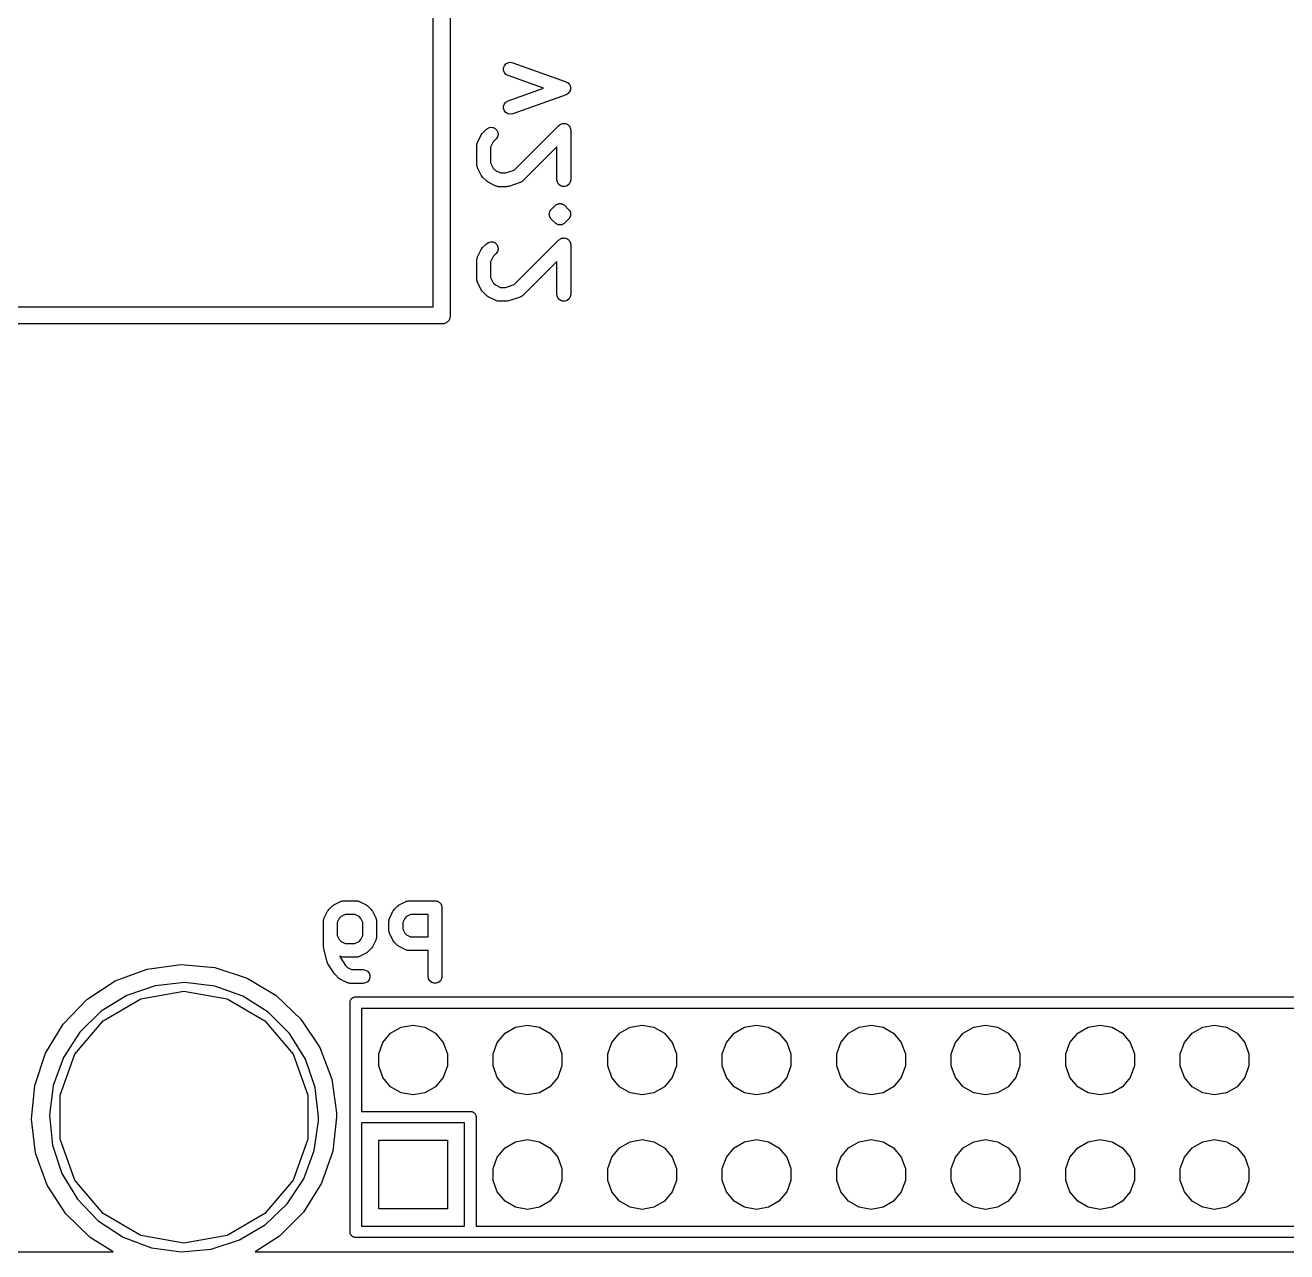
# Model space of a CAD drawing. Extents: x 50.6 to 149.4, y -133.5 to -34.1.
# Drawn here: x 73.95 to 101.93, y -110.93 to -83.74 of the extents above; entities that cross this region are included whole.
import ezdxf

# ---------------------------------------------------------------- set-up
doc = ezdxf.new("R2010")
doc.units = 0
doc.header["$MEASUREMENT"] = 0
doc.layers.add('BLACK', color=7, linetype='CONTINUOUS')

msp = doc.modelspace()

# ---------------------------------------------------------------- linework, layer by layer
at = {"layer": 'BLACK', "linetype": 'CONTINUOUS'}
for p, q in [((83.3755, -72.3733), (83.3755, -90.1867)), ((82.9945, -89.9795), (82.9945, -72.5805)), ((84.5588, -84.6834), (84.5766, -84.6336)), ((84.5591, -84.7364), (84.5588, -84.6834)), ((84.5775, -84.786), (84.5591, -84.7364)), ((84.5766, -84.6336), (84.6103, -84.5928)), ((84.6103, -84.5928), (84.656, -84.5661)), ((84.656, -84.5661), (84.7081, -84.5566)), ((84.7081, -84.5566), (84.7603, -84.5655)), ((84.7603, -84.5655), (85.9456, -84.9888)), ((84.6117, -84.8263), (84.5775, -84.786)), ((84.6577, -84.8525), (84.6117, -84.8263)), ((85.4412, -85.1323), (84.6577, -84.8525)), ((85.9456, -84.9888), (85.9464, -84.9893)), ((85.9464, -84.9893), (85.9473, -84.9894)), ((85.9473, -84.9894), (85.9693, -85.0023)), ((85.9693, -85.0023), (85.9916, -85.015)), ((85.9916, -85.015), (85.9922, -85.0157)), ((85.9922, -85.0157), (85.993, -85.0162)), ((85.993, -85.0162), (86.0093, -85.0358)), ((86.0093, -85.0358), (86.0259, -85.0553)), ((86.0259, -85.0553), (86.0262, -85.0562)), ((86.0262, -85.0562), (86.0268, -85.0569)), ((86.0268, -85.0569), (86.0354, -85.081)), ((84.6577, -85.4121), (85.4412, -85.1323)), ((85.9456, -85.2759), (84.7603, -85.6992)), ((85.9464, -85.2754), (85.9456, -85.2759)), ((85.9473, -85.2752), (85.9464, -85.2754)), ((85.9693, -85.2623), (85.9473, -85.2752)), ((85.9916, -85.2497), (85.9693, -85.2623)), ((85.9922, -85.249), (85.9916, -85.2497)), ((85.993, -85.2485), (85.9922, -85.249)), ((86.0093, -85.2289), (85.993, -85.2485)), ((86.0259, -85.2093), (86.0093, -85.2289)), ((86.0262, -85.2085), (86.0259, -85.2093)), ((86.0268, -85.2077), (86.0262, -85.2085)), ((86.0354, -85.1837), (86.0268, -85.2077)), ((86.0354, -85.081), (86.0443, -85.105)), ((86.0443, -85.1597), (86.0354, -85.1837)), ((86.0443, -85.105), (86.0443, -85.1059)), ((86.0443, -85.1059), (86.0446, -85.1068)), ((86.0446, -85.1579), (86.0443, -85.1588)), ((86.0443, -85.1588), (86.0443, -85.1597)), ((86.0446, -85.1068), (86.0444, -85.1323)), ((86.0444, -85.1323), (86.0446, -85.1579)), ((84.5588, -85.5812), (84.5591, -85.5283)), ((84.5766, -85.6311), (84.5588, -85.5812)), ((84.5591, -85.5283), (84.5775, -85.4787)), ((84.5775, -85.4787), (84.6117, -85.4383)), ((84.6117, -85.4383), (84.6577, -85.4121)), ((84.6103, -85.6718), (84.5766, -85.6311)), ((84.656, -85.6986), (84.6103, -85.6718)), ((84.7081, -85.7081), (84.656, -85.6986)), ((84.7603, -85.6992), (84.7081, -85.7081)), ((83.98, -86.3342), (84.0647, -86.1648)), ((84.0647, -86.1648), (84.0792, -86.1452)), ((84.0792, -86.1452), (84.0932, -86.1252)), ((84.0932, -86.1252), (84.1779, -86.0406)), ((84.1779, -86.0406), (84.2213, -86.0102)), ((84.2213, -86.0102), (84.2724, -85.9965)), ((84.2724, -85.9965), (84.3251, -86.0011)), ((84.3251, -86.0011), (84.3731, -86.0235)), ((84.3731, -86.0235), (84.4105, -86.0609)), ((84.4105, -86.0609), (84.4329, -86.1089)), ((84.4375, -86.1616), (84.4238, -86.2127)), ((84.4329, -86.1089), (84.4375, -86.1616)), ((84.796, -86.9465), (85.7866, -85.9559)), ((85.7866, -85.9559), (85.8029, -85.9445)), ((85.8029, -85.9445), (85.8181, -85.9317)), ((85.8181, -85.9317), (85.8244, -85.9294)), ((85.8244, -85.9294), (85.8299, -85.9255)), ((85.8299, -85.9255), (85.8492, -85.9204)), ((85.8492, -85.9204), (85.8679, -85.9136)), ((85.8679, -85.9136), (85.8746, -85.9136)), ((85.8746, -85.9136), (85.8811, -85.9118)), ((85.8811, -85.9118), (85.9009, -85.9136)), ((85.9009, -85.9136), (85.9208, -85.9136)), ((85.9208, -85.9136), (85.9271, -85.9159)), ((85.9271, -85.9159), (85.9338, -85.9165)), ((85.9338, -85.9165), (85.9518, -85.9249)), ((85.9518, -85.9249), (85.9705, -85.9317)), ((85.9705, -85.9317), (85.9757, -85.936)), ((85.9757, -85.936), (85.9817, -85.9388)), ((85.9817, -85.9388), (85.9958, -85.9529)), ((85.9958, -85.9529), (86.0111, -85.9657)), ((86.0111, -85.9657), (86.0144, -85.9715)), ((86.0144, -85.9715), (86.0192, -85.9763)), ((86.0192, -85.9763), (86.0276, -85.9943)), ((86.0276, -85.9943), (86.0375, -86.0115)), ((86.0375, -86.0115), (86.0387, -86.0181)), ((86.0387, -86.0181), (86.0415, -86.0242)), ((86.0415, -86.0242), (86.0433, -86.0441)), ((86.0433, -86.0441), (86.0467, -86.0637)), ((86.0467, -86.0637), (86.0467, -87.1643)), ((83.9639, -86.4023), (83.9655, -86.3937)), ((83.9639, -86.8257), (83.9639, -86.4023)), ((83.9649, -86.3849), (83.97, -86.3678)), ((83.9655, -86.3937), (83.9649, -86.3849)), ((83.97, -86.3678), (83.9731, -86.3502)), ((83.9731, -86.3502), (83.9775, -86.3426)), ((83.9775, -86.3426), (83.98, -86.3342)), ((84.3263, -86.3233), (84.2687, -86.4383)), ((84.2687, -86.4383), (84.2687, -86.7897)), ((84.3934, -86.2561), (84.3263, -86.3233)), ((84.4238, -86.2127), (84.3934, -86.2561)), ((85.7419, -86.4316), (84.9861, -87.1874)), ((85.7419, -87.1643), (85.7419, -86.4316)), ((83.9655, -86.8343), (83.9639, -86.8257)), ((83.9649, -86.8431), (83.9655, -86.8343)), ((83.97, -86.8602), (83.9649, -86.8431)), ((83.9731, -86.8778), (83.97, -86.8602)), ((83.9775, -86.8854), (83.9731, -86.8778)), ((83.98, -86.8938), (83.9775, -86.8854)), ((84.0647, -87.0632), (83.98, -86.8938)), ((84.2687, -86.7897), (84.3263, -86.9047)), ((84.3263, -86.9047), (84.3759, -86.9544)), ((84.3759, -86.9544), (84.491, -87.0119)), ((84.491, -87.0119), (84.5996, -87.0119)), ((84.5996, -87.0119), (84.796, -86.9465)), ((84.0792, -87.0828), (84.0647, -87.0632)), ((84.0932, -87.1028), (84.0792, -87.0828)), ((84.1779, -87.1874), (84.0932, -87.1028)), ((84.1979, -87.2014), (84.1779, -87.1874)), ((84.2175, -87.216), (84.1979, -87.2014)), ((84.3868, -87.3006), (84.2175, -87.216)), ((84.3953, -87.3032), (84.3868, -87.3006)), ((84.9265, -87.2242), (84.6725, -87.3089)), ((84.9343, -87.2201), (84.9265, -87.2242)), ((84.9427, -87.2178), (84.9343, -87.2201)), ((84.9574, -87.2075), (84.9427, -87.2178)), ((84.9731, -87.199), (84.9574, -87.2075)), ((84.9789, -87.1925), (84.9731, -87.199)), ((84.9861, -87.1874), (84.9789, -87.1925)), ((85.7511, -87.2165), (85.7419, -87.1643)), ((85.7776, -87.2623), (85.7511, -87.2165)), ((85.8181, -87.2963), (85.7776, -87.2623)), ((85.8679, -87.3144), (85.8181, -87.2963)), ((85.9705, -87.2963), (85.9208, -87.3144)), ((86.0111, -87.2623), (85.9705, -87.2963)), ((86.0375, -87.2165), (86.0111, -87.2623)), ((86.0467, -87.1643), (86.0375, -87.2165)), ((84.4029, -87.3075), (84.3953, -87.3032)), ((84.4205, -87.3106), (84.4029, -87.3075)), ((84.4376, -87.3157), (84.4205, -87.3106)), ((84.4463, -87.3152), (84.4376, -87.3157)), ((84.455, -87.3167), (84.4463, -87.3152)), ((84.6243, -87.3167), (84.455, -87.3167)), ((84.6484, -87.3125), (84.6243, -87.3167)), ((84.6725, -87.3089), (84.6484, -87.3125)), ((85.9208, -87.3144), (85.8679, -87.3144)), ((85.5869, -87.8619), (85.5907, -87.8564)), ((85.5907, -87.8564), (85.593, -87.8501)), ((85.593, -87.8501), (85.5973, -87.845)), ((85.5973, -87.845), (85.6002, -87.8389)), ((85.6002, -87.8389), (85.6096, -87.8295)), ((85.6096, -87.8295), (85.6172, -87.8186)), ((85.6172, -87.8186), (85.7019, -87.7339)), ((85.7019, -87.7339), (85.7128, -87.7263)), ((85.7128, -87.7263), (85.7223, -87.7168)), ((85.7223, -87.7168), (85.7343, -87.7112)), ((85.7343, -87.7112), (85.7453, -87.7035)), ((85.7453, -87.7035), (85.7581, -87.7001)), ((85.7581, -87.7001), (85.7702, -87.6945)), ((85.7702, -87.6945), (85.7835, -87.6933)), ((85.7835, -87.6933), (85.7964, -87.6898)), ((85.7964, -87.6898), (85.8097, -87.691)), ((85.8097, -87.691), (85.8229, -87.6898)), ((85.8229, -87.6898), (85.8358, -87.6933)), ((85.8358, -87.6933), (85.8491, -87.6945)), ((85.8491, -87.6945), (85.8612, -87.7001)), ((85.8612, -87.7001), (85.8741, -87.7035)), ((85.8741, -87.7035), (85.885, -87.7112)), ((85.885, -87.7112), (85.8971, -87.7168)), ((85.8971, -87.7168), (85.9065, -87.7263)), ((85.9065, -87.7263), (85.9174, -87.7339)), ((85.9174, -87.7339), (86.0021, -87.8186)), ((86.0021, -87.8186), (86.0097, -87.8295)), ((86.0097, -87.8295), (86.0192, -87.8389)), ((86.0192, -87.8389), (86.022, -87.845)), ((86.022, -87.845), (86.0263, -87.8501)), ((86.0263, -87.8501), (86.0286, -87.8564)), ((86.0286, -87.8564), (86.0325, -87.8619)), ((85.5732, -87.9131), (85.5749, -87.9066)), ((85.5743, -87.9263), (85.5732, -87.9131)), ((85.5732, -87.9396), (85.5743, -87.9263)), ((85.5749, -87.9461), (85.5732, -87.9396)), ((85.5749, -87.8999), (85.5772, -87.8936)), ((85.5749, -87.9066), (85.5749, -87.8999)), ((85.5749, -87.9528), (85.5749, -87.9461)), ((85.5772, -87.9591), (85.5749, -87.9528)), ((85.5772, -87.8936), (85.5778, -87.8869)), ((85.5778, -87.9658), (85.5772, -87.9591)), ((85.5778, -87.8869), (85.5834, -87.8748)), ((85.5834, -87.9779), (85.5778, -87.9658)), ((85.5834, -87.8748), (85.5869, -87.8619)), ((85.5869, -87.9907), (85.5834, -87.9779)), ((85.5907, -87.9962), (85.5869, -87.9907)), ((85.593, -88.0025), (85.5907, -87.9962)), ((85.5973, -88.0077), (85.593, -88.0025)), ((85.6002, -88.0137), (85.5973, -88.0077)), ((85.6096, -88.0232), (85.6002, -88.0137)), ((85.6172, -88.0341), (85.6096, -88.0232)), ((85.7019, -88.1188), (85.6172, -88.0341)), ((85.7128, -88.1264), (85.7019, -88.1188)), ((85.7223, -88.1358), (85.7128, -88.1264)), ((85.7343, -88.1415), (85.7223, -88.1358)), ((85.8971, -88.1358), (85.885, -88.1415)), ((85.9065, -88.1264), (85.8971, -88.1358)), ((85.9174, -88.1188), (85.9065, -88.1264)), ((86.0021, -88.0341), (85.9174, -88.1188)), ((86.0097, -88.0232), (86.0021, -88.0341)), ((86.0192, -88.0137), (86.0097, -88.0232)), ((86.022, -88.0077), (86.0192, -88.0137)), ((86.0263, -88.0025), (86.022, -88.0077)), ((86.0286, -87.9962), (86.0263, -88.0025)), ((86.0325, -87.9907), (86.0286, -87.9962)), ((86.0325, -87.8619), (86.0359, -87.8748)), ((86.0359, -87.9779), (86.0325, -87.9907)), ((86.0359, -87.8748), (86.0415, -87.8869)), ((86.0415, -87.9658), (86.0359, -87.9779)), ((86.0415, -87.8869), (86.0421, -87.8936)), ((86.0421, -87.9591), (86.0415, -87.9658)), ((86.0421, -87.8936), (86.0444, -87.8999)), ((86.0444, -87.9528), (86.0421, -87.9591)), ((86.0444, -87.8999), (86.0444, -87.9066)), ((86.0444, -87.9066), (86.0462, -87.9131)), ((86.0462, -87.9396), (86.0444, -87.9461)), ((86.0444, -87.9461), (86.0444, -87.9528)), ((86.0462, -87.9131), (86.045, -87.9263)), ((86.045, -87.9263), (86.0462, -87.9396)), ((85.7453, -88.1491), (85.7343, -88.1415)), ((85.7581, -88.1526), (85.7453, -88.1491)), ((85.7702, -88.1582), (85.7581, -88.1526)), ((85.7835, -88.1594), (85.7702, -88.1582)), ((85.7964, -88.1628), (85.7835, -88.1594)), ((85.8097, -88.1617), (85.7964, -88.1628)), ((85.8229, -88.1628), (85.8097, -88.1617)), ((85.8358, -88.1594), (85.8229, -88.1628)), ((85.8491, -88.1582), (85.8358, -88.1594)), ((85.8612, -88.1526), (85.8491, -88.1582)), ((85.8741, -88.1491), (85.8612, -88.1526)), ((85.885, -88.1415), (85.8741, -88.1491)), ((84.0647, -88.7048), (84.0792, -88.6852)), ((84.0792, -88.6852), (84.0932, -88.6652)), ((84.0932, -88.6652), (84.1779, -88.5806)), ((84.1779, -88.5806), (84.2213, -88.5502)), ((84.2213, -88.5502), (84.2724, -88.5365)), ((84.2724, -88.5365), (84.3251, -88.5411)), ((84.3251, -88.5411), (84.3731, -88.5635)), ((84.3731, -88.5635), (84.4105, -88.6009)), ((84.4105, -88.6009), (84.4329, -88.6489)), ((84.4329, -88.6489), (84.4375, -88.7016)), ((84.796, -89.4865), (85.7866, -88.4959)), ((85.7866, -88.4959), (85.8029, -88.4845)), ((85.8029, -88.4845), (85.8181, -88.4717)), ((85.8181, -88.4717), (85.8244, -88.4694)), ((85.8244, -88.4694), (85.8299, -88.4655)), ((85.8299, -88.4655), (85.8492, -88.4604)), ((85.8492, -88.4604), (85.8679, -88.4536)), ((85.8679, -88.4536), (85.8746, -88.4536)), ((85.8746, -88.4536), (85.8811, -88.4518)), ((85.8811, -88.4518), (85.9009, -88.4536)), ((85.9009, -88.4536), (85.9208, -88.4536)), ((85.9208, -88.4536), (85.9271, -88.4559)), ((85.9271, -88.4559), (85.9338, -88.4565)), ((85.9338, -88.4565), (85.9518, -88.4649)), ((85.9518, -88.4649), (85.9705, -88.4717)), ((85.9705, -88.4717), (85.9757, -88.476)), ((85.9757, -88.476), (85.9817, -88.4788)), ((85.9817, -88.4788), (85.9958, -88.4929)), ((85.9958, -88.4929), (86.0111, -88.5057)), ((86.0111, -88.5057), (86.0144, -88.5115)), ((86.0144, -88.5115), (86.0192, -88.5163)), ((86.0192, -88.5163), (86.0276, -88.5343)), ((86.0276, -88.5343), (86.0375, -88.5515)), ((86.0375, -88.5515), (86.0387, -88.5581)), ((86.0387, -88.5581), (86.0415, -88.5642)), ((86.0415, -88.5642), (86.0433, -88.5841)), ((86.0433, -88.5841), (86.0467, -88.6037)), ((86.0467, -88.6037), (86.0467, -89.7043)), ((83.9639, -88.9423), (83.9655, -88.9337)), ((83.9639, -89.3657), (83.9639, -88.9423)), ((83.9649, -88.9249), (83.97, -88.9078)), ((83.9655, -88.9337), (83.9649, -88.9249)), ((83.97, -88.9078), (83.9731, -88.8902)), ((83.9731, -88.8902), (83.9775, -88.8826)), ((83.9775, -88.8826), (83.98, -88.8742)), ((83.98, -88.8742), (84.0647, -88.7048)), ((84.3263, -88.8633), (84.2687, -88.9783)), ((84.2687, -88.9783), (84.2687, -89.3297)), ((84.3934, -88.7961), (84.3263, -88.8633)), ((84.4238, -88.7527), (84.3934, -88.7961)), ((84.4375, -88.7016), (84.4238, -88.7527)), ((85.7419, -88.9716), (84.9861, -89.7274)), ((85.7419, -89.7043), (85.7419, -88.9716)), ((83.9655, -89.3743), (83.9639, -89.3657)), ((83.9649, -89.3831), (83.9655, -89.3743)), ((83.97, -89.4002), (83.9649, -89.3831)), ((83.9731, -89.4178), (83.97, -89.4002)), ((83.9775, -89.4254), (83.9731, -89.4178)), ((83.98, -89.4338), (83.9775, -89.4254)), ((84.0647, -89.6032), (83.98, -89.4338)), ((84.2687, -89.3297), (84.3263, -89.4447)), ((84.3263, -89.4447), (84.3759, -89.4944)), ((84.3759, -89.4944), (84.491, -89.5519)), ((84.5996, -89.5519), (84.796, -89.4865)), ((84.0792, -89.6228), (84.0647, -89.6032)), ((84.0932, -89.6428), (84.0792, -89.6228)), ((84.1779, -89.7274), (84.0932, -89.6428)), ((84.1979, -89.7414), (84.1779, -89.7274)), ((84.2175, -89.756), (84.1979, -89.7414)), ((84.3868, -89.8406), (84.2175, -89.756)), ((84.491, -89.5519), (84.5996, -89.5519)), ((84.9265, -89.7642), (84.6725, -89.8489)), ((84.9343, -89.7601), (84.9265, -89.7642)), ((84.9427, -89.7578), (84.9343, -89.7601)), ((84.9574, -89.7475), (84.9427, -89.7578)), ((84.9731, -89.739), (84.9574, -89.7475)), ((84.9789, -89.7325), (84.9731, -89.739)), ((84.9861, -89.7274), (84.9789, -89.7325)), ((85.7511, -89.7565), (85.7419, -89.7043)), ((85.7776, -89.8023), (85.7511, -89.7565)), ((85.8181, -89.8363), (85.7776, -89.8023)), ((86.0111, -89.8023), (85.9705, -89.8363)), ((86.0375, -89.7565), (86.0111, -89.8023)), ((86.0467, -89.7043), (86.0375, -89.7565)), ((62.8483, -89.9795), (82.9945, -89.9795)), ((84.3953, -89.8431), (84.3868, -89.8406)), ((84.4029, -89.8475), (84.3953, -89.8431)), ((84.4205, -89.8506), (84.4029, -89.8475)), ((84.4376, -89.8557), (84.4205, -89.8506)), ((84.4463, -89.8552), (84.4376, -89.8557)), ((84.455, -89.8567), (84.4463, -89.8552)), ((84.6243, -89.8567), (84.455, -89.8567)), ((84.6484, -89.8525), (84.6243, -89.8567)), ((84.6725, -89.8489), (84.6484, -89.8525)), ((85.8679, -89.8544), (85.8181, -89.8363)), ((85.9208, -89.8544), (85.8679, -89.8544)), ((85.9705, -89.8363), (85.9208, -89.8544)), ((83.2017, -90.3605), (63.0555, -90.3605)), ((83.2186, -90.3605), (83.2017, -90.3605)), ((83.2017, -90.3605), (83.2017, -90.3605)), ((83.2345, -90.3547), (83.2186, -90.3605)), ((83.2512, -90.3518), (83.2345, -90.3547)), ((83.2658, -90.3433), (83.2512, -90.3518)), ((83.2817, -90.3375), (83.2658, -90.3433)), ((83.2947, -90.3266), (83.2817, -90.3375)), ((83.3093, -90.3182), (83.2947, -90.3266)), ((83.3202, -90.3052), (83.3093, -90.3182)), ((83.3332, -90.2943), (83.3202, -90.3052)), ((83.3416, -90.2797), (83.3332, -90.2943)), ((83.3525, -90.2667), (83.3416, -90.2797)), ((83.3583, -90.2508), (83.3525, -90.2667)), ((83.3668, -90.2362), (83.3583, -90.2508)), ((83.3697, -90.2195), (83.3668, -90.2362)), ((83.3755, -90.2036), (83.3697, -90.2195)), ((83.3755, -90.1867), (83.3755, -90.1867)), ((83.3755, -90.1867), (83.3755, -90.2036)), ((80.7749, -103.256), (80.7946, -103.242)), ((80.7946, -103.242), (80.9397, -103.169)), ((80.9397, -103.169), (80.9481, -103.167)), ((80.9481, -103.167), (80.9557, -103.162)), ((80.9557, -103.162), (80.9733, -103.159)), ((80.9733, -103.159), (80.9904, -103.154)), ((80.9904, -103.154), (80.9992, -103.155)), ((80.9992, -103.155), (81.0079, -103.153)), ((81.0079, -103.153), (81.2981, -103.153)), ((81.2981, -103.153), (81.3068, -103.155)), ((81.3068, -103.155), (81.3156, -103.154)), ((81.3156, -103.154), (81.3327, -103.159)), ((81.3327, -103.159), (81.3503, -103.162)), ((81.3503, -103.162), (81.3579, -103.167)), ((81.3579, -103.167), (81.3663, -103.169)), ((81.3663, -103.169), (81.5114, -103.242)), ((81.5114, -103.242), (81.531, -103.256)), ((82.2264, -103.256), (82.246, -103.242)), ((82.246, -103.242), (82.3911, -103.169)), ((82.3911, -103.169), (82.3996, -103.167)), ((82.3996, -103.167), (82.4072, -103.162)), ((82.4072, -103.162), (82.4247, -103.159)), ((82.4247, -103.159), (82.4419, -103.154)), ((82.4419, -103.154), (82.4506, -103.155)), ((82.4506, -103.155), (82.4593, -103.153)), ((82.4593, -103.153), (83.0399, -103.153)), ((83.0399, -103.153), (83.053, -103.155)), ((83.053, -103.155), (83.0663, -103.155)), ((83.0663, -103.155), (83.0789, -103.16)), ((83.0789, -103.16), (83.092, -103.162)), ((83.092, -103.162), (83.1035, -103.169)), ((83.1035, -103.169), (83.1161, -103.173)), ((83.1161, -103.173), (83.1263, -103.182)), ((83.1263, -103.182), (83.1378, -103.189)), ((83.1378, -103.189), (83.1464, -103.199)), ((83.1464, -103.199), (83.1566, -103.207)), ((83.1566, -103.207), (83.1633, -103.219)), ((83.1633, -103.219), (83.1718, -103.229)), ((83.1718, -103.229), (83.1764, -103.242)), ((83.1764, -103.242), (83.1831, -103.253)), ((80.5788, -103.536), (80.5813, -103.528)), ((80.5813, -103.528), (80.6538, -103.382)), ((80.6538, -103.382), (80.6684, -103.363)), ((80.6684, -103.363), (80.6824, -103.343)), ((80.6824, -103.343), (80.755, -103.27)), ((80.755, -103.27), (80.7749, -103.256)), ((80.953, -103.503), (80.9154, -103.541)), ((81.0438, -103.458), (80.953, -103.503)), ((81.2622, -103.458), (81.0438, -103.458)), ((81.353, -103.503), (81.2622, -103.458)), ((81.3906, -103.541), (81.353, -103.503)), ((81.531, -103.256), (81.551, -103.27)), ((81.551, -103.27), (81.6236, -103.343)), ((81.6236, -103.343), (81.6376, -103.363)), ((81.6376, -103.363), (81.6522, -103.382)), ((81.6522, -103.382), (81.7247, -103.528)), ((81.7247, -103.528), (81.7272, -103.536)), ((82.0302, -103.536), (82.0327, -103.528)), ((82.0327, -103.528), (82.1053, -103.382)), ((82.1053, -103.382), (82.1198, -103.363)), ((82.1198, -103.363), (82.1338, -103.343)), ((82.1338, -103.343), (82.2064, -103.27)), ((82.2064, -103.27), (82.2264, -103.256)), ((82.4044, -103.503), (82.3668, -103.541)), ((82.4953, -103.458), (82.4044, -103.503)), ((82.8875, -103.458), (82.4953, -103.458)), ((82.8875, -103.951), (82.8875, -103.458)), ((83.1831, -103.253), (83.1854, -103.266)), ((83.1854, -103.266), (83.1899, -103.279)), ((83.1899, -103.279), (83.1899, -103.292)), ((83.1899, -103.292), (83.1923, -103.305)), ((83.1923, -103.305), (83.1923, -104.829)), ((80.5652, -103.596), (80.5667, -103.587)), ((80.5652, -104.176), (80.5652, -103.596)), ((80.5662, -103.578), (80.5713, -103.561)), ((80.5667, -103.587), (80.5662, -103.578)), ((80.5713, -103.561), (80.5744, -103.544)), ((80.5744, -103.544), (80.5788, -103.536)), ((80.9154, -103.541), (80.87, -103.632)), ((80.87, -103.632), (80.87, -103.923)), ((81.436, -103.632), (81.3906, -103.541)), ((81.436, -103.923), (81.436, -103.632)), ((81.7272, -103.536), (81.7316, -103.544)), ((81.7316, -103.544), (81.7347, -103.561)), ((81.7347, -103.561), (81.7398, -103.578)), ((81.7398, -103.578), (81.7393, -103.587)), ((81.7393, -103.587), (81.7408, -103.596)), ((81.7408, -103.596), (81.7408, -103.959)), ((82.0166, -103.596), (82.0181, -103.587)), ((82.0166, -103.813), (82.0166, -103.596)), ((82.0176, -103.578), (82.0227, -103.561)), ((82.0181, -103.587), (82.0176, -103.578)), ((82.0227, -103.561), (82.0258, -103.544)), ((82.0258, -103.544), (82.0302, -103.536)), ((82.3668, -103.541), (82.3214, -103.632)), ((82.3214, -103.632), (82.3214, -103.777)), ((82.3214, -103.777), (82.3668, -103.868)), ((80.87, -103.923), (80.9154, -104.013)), ((80.9154, -104.013), (80.953, -104.051)), ((80.953, -104.051), (81.0438, -104.096)), ((81.2622, -104.096), (81.353, -104.051)), ((81.353, -104.051), (81.3906, -104.013)), ((81.3906, -104.013), (81.436, -103.923)), ((81.7247, -104.027), (81.6522, -104.172)), ((81.7272, -104.018), (81.7247, -104.027)), ((81.7316, -104.011), (81.7272, -104.018)), ((81.7347, -103.993), (81.7316, -104.011)), ((81.7398, -103.976), (81.7347, -103.993)), ((81.7408, -103.959), (81.7393, -103.967)), ((81.7393, -103.967), (81.7398, -103.976)), ((82.0181, -103.822), (82.0166, -103.813)), ((82.0176, -103.831), (82.0181, -103.822)), ((82.0227, -103.848), (82.0176, -103.831)), ((82.0258, -103.866), (82.0227, -103.848)), ((82.0302, -103.873), (82.0258, -103.866)), ((82.0327, -103.882), (82.0302, -103.873)), ((82.1053, -104.027), (82.0327, -103.882)), ((82.1198, -104.046), (82.1053, -104.027)), ((82.1338, -104.066), (82.1198, -104.046)), ((82.2064, -104.139), (82.1338, -104.066)), ((82.3668, -103.868), (82.4044, -103.906)), ((82.4044, -103.906), (82.4953, -103.951)), ((82.4953, -103.951), (82.8875, -103.951)), ((80.5684, -104.195), (80.5652, -104.176)), ((80.5697, -104.213), (80.5684, -104.195)), ((80.6423, -104.504), (80.5697, -104.213)), ((81.0438, -104.096), (81.2622, -104.096)), ((81.5114, -104.313), (81.3663, -104.385)), ((81.531, -104.298), (81.5114, -104.313)), ((81.551, -104.284), (81.531, -104.298)), ((81.6236, -104.211), (81.551, -104.284)), ((81.6376, -104.191), (81.6236, -104.211)), ((81.6522, -104.172), (81.6376, -104.191)), ((82.2264, -104.153), (82.2064, -104.139)), ((82.246, -104.167), (82.2264, -104.153)), ((82.3911, -104.24), (82.246, -104.167)), ((82.3996, -104.243), (82.3911, -104.24)), ((82.4072, -104.247), (82.3996, -104.243)), ((82.4247, -104.25), (82.4072, -104.247)), ((82.4419, -104.255), (82.4247, -104.25)), ((82.4506, -104.255), (82.4419, -104.255)), ((82.4593, -104.256), (82.4506, -104.255)), ((82.8875, -104.256), (82.4593, -104.256)), ((82.8875, -104.829), (82.8875, -104.256)), ((76.651, -104.665), (77.3991, -104.565)), ((77.3991, -104.565), (78.1507, -104.634)), ((78.1507, -104.634), (78.8686, -104.867)), ((80.6529, -104.527), (80.6423, -104.504)), ((80.6633, -104.551), (80.6529, -104.527)), ((80.8085, -104.769), (80.6633, -104.551)), ((80.9397, -104.385), (80.9251, -104.378)), ((80.9251, -104.378), (80.9316, -104.404)), ((80.9316, -104.404), (81.0537, -104.587)), ((80.9481, -104.388), (80.9397, -104.385)), ((80.9557, -104.392), (80.9481, -104.388)), ((80.9733, -104.395), (80.9557, -104.392)), ((80.9904, -104.4), (80.9733, -104.395)), ((80.9992, -104.4), (80.9904, -104.4)), ((81.0079, -104.401), (80.9992, -104.4)), ((81.2981, -104.401), (81.0079, -104.401)), ((81.0537, -104.587), (81.0981, -104.632)), ((81.0981, -104.632), (81.189, -104.677)), ((81.3068, -104.4), (81.2981, -104.401)), ((81.3156, -104.4), (81.3068, -104.4)), ((81.3327, -104.395), (81.3156, -104.4)), ((81.3503, -104.392), (81.3327, -104.395)), ((81.3579, -104.388), (81.3503, -104.392)), ((81.3663, -104.385), (81.3579, -104.388)), ((75.312, -105.341), (75.9436, -104.928)), ((75.9436, -104.928), (76.651, -104.665)), ((78.8686, -104.867), (79.5169, -105.253)), ((80.8189, -104.78), (80.8085, -104.769)), ((80.8275, -104.792), (80.8189, -104.78)), ((80.9001, -104.865), (80.8275, -104.792)), ((80.9201, -104.879), (80.9001, -104.865)), ((80.9397, -104.893), (80.9201, -104.879)), ((81.0848, -104.966), (80.9397, -104.893)), ((81.189, -104.677), (81.4433, -104.677)), ((81.4433, -104.677), (81.4954, -104.686)), ((81.4954, -104.686), (81.5412, -104.713)), ((81.5412, -104.713), (81.5753, -104.753)), ((81.5753, -104.906), (81.5412, -104.946)), ((81.5753, -104.753), (81.5934, -104.803)), ((81.5934, -104.856), (81.5753, -104.906)), ((81.5934, -104.803), (81.5934, -104.856)), ((82.8966, -104.882), (82.8875, -104.829)), ((82.9231, -104.927), (82.8966, -104.882)), ((82.9637, -104.961), (82.9231, -104.927)), ((83.1566, -104.927), (83.1161, -104.961)), ((83.1831, -104.882), (83.1566, -104.927)), ((83.1923, -104.829), (83.1831, -104.882)), ((76.8291, -105.035), (76.1993, -105.25)), ((76.5149, -105.326), (77.47, -105.158)), ((77.4908, -104.966), (76.8291, -105.035)), ((77.47, -105.158), (78.4251, -105.326)), ((78.1515, -105.044), (77.4908, -104.966)), ((78.7783, -105.268), (78.1515, -105.044)), ((81.0933, -104.968), (81.0848, -104.966)), ((81.1009, -104.973), (81.0933, -104.968)), ((81.1185, -104.976), (81.1009, -104.973)), ((81.1356, -104.981), (81.1185, -104.976)), ((81.1443, -104.98), (81.1356, -104.981)), ((81.153, -104.982), (81.1443, -104.98)), ((81.4433, -104.982), (81.153, -104.982)), ((81.4954, -104.973), (81.4433, -104.982)), ((81.5412, -104.946), (81.4954, -104.973)), ((83.0134, -104.98), (82.9637, -104.961)), ((83.0663, -104.98), (83.0134, -104.98)), ((83.1161, -104.961), (83.0663, -104.98)), ((74.7877, -105.884), (75.312, -105.341)), ((76.1993, -105.25), (75.6326, -105.598)), ((75.6751, -105.811), (76.5149, -105.326)), ((78.4251, -105.326), (79.2649, -105.811)), ((79.3401, -105.624), (78.7783, -105.268)), ((79.5169, -105.253), (80.0634, -105.774)), ((81.153, -105.388), (81.1569, -105.377)), ((81.153, -105.432), (81.153, -105.388)), ((81.153, -107.928), (81.153, -105.432)), ((81.153, -105.432), (81.153, -105.432)), ((81.1569, -105.377), (81.1588, -105.366)), ((81.1588, -105.366), (81.1645, -105.356)), ((81.1645, -105.356), (81.1683, -105.346)), ((81.1683, -105.346), (81.1756, -105.337)), ((81.1756, -105.337), (81.1812, -105.327)), ((81.1812, -105.327), (81.1899, -105.32)), ((81.1899, -105.32), (81.1971, -105.311)), ((81.1971, -105.311), (81.2069, -105.306)), ((81.2069, -105.306), (81.2155, -105.298)), ((81.2155, -105.298), (81.2261, -105.294)), ((81.2261, -105.294), (81.2359, -105.289)), ((81.2359, -105.289), (81.247, -105.287)), ((81.247, -105.287), (81.2576, -105.283)), ((81.2576, -105.283), (139.722, -105.283)), ((75.6326, -105.598), (75.1572, -106.064)), ((79.8089, -106.096), (79.3401, -105.624)), ((139.573, -105.537), (81.407, -105.537)), ((81.407, -105.537), (81.407, -107.823)), ((74.3967, -106.53), (74.7877, -105.884)), ((75.0517, -106.554), (75.6751, -105.811)), ((79.2649, -105.811), (79.8883, -106.554)), ((80.0634, -105.774), (80.4811, -106.402)), ((82.0526, -106.087), (82.2854, -105.953)), ((82.2854, -105.953), (82.55, -105.906)), ((82.55, -105.906), (82.8146, -105.953)), ((82.8146, -105.953), (83.0474, -106.087)), ((84.5926, -106.087), (84.8254, -105.953)), ((84.8254, -105.953), (85.09, -105.906)), ((85.09, -105.906), (85.3546, -105.953)), ((85.3546, -105.953), (85.5874, -106.087)), ((87.1326, -106.087), (87.3654, -105.953)), ((87.3654, -105.953), (87.63, -105.906)), ((87.63, -105.906), (87.8946, -105.953)), ((87.8946, -105.953), (88.1274, -106.087)), ((89.6726, -106.087), (89.9054, -105.953)), ((89.9054, -105.953), (90.17, -105.906)), ((90.17, -105.906), (90.4346, -105.953)), ((90.4346, -105.953), (90.6674, -106.087)), ((92.2126, -106.087), (92.4454, -105.953)), ((92.4454, -105.953), (92.71, -105.906)), ((92.71, -105.906), (92.9746, -105.953)), ((92.9746, -105.953), (93.2074, -106.087)), ((94.7526, -106.087), (94.9854, -105.953)), ((94.9854, -105.953), (95.25, -105.906)), ((95.25, -105.906), (95.5146, -105.953)), ((95.5146, -105.953), (95.7474, -106.087)), ((97.2926, -106.087), (97.5254, -105.953)), ((97.5254, -105.953), (97.79, -105.906)), ((97.79, -105.906), (98.0546, -105.953)), ((98.0546, -105.953), (98.2874, -106.087)), ((99.8326, -106.087), (100.065, -105.953)), ((100.065, -105.953), (100.33, -105.906)), ((100.33, -105.906), (100.595, -105.953)), ((100.595, -105.953), (100.827, -106.087)), ((75.1572, -106.064), (74.7967, -106.623)), ((80.1615, -106.66), (79.8089, -106.096)), ((81.788, -106.546), (81.8799, -106.293)), ((81.8799, -106.293), (82.0526, -106.087)), ((83.0474, -106.087), (83.2201, -106.293)), ((83.2201, -106.293), (83.312, -106.546)), ((84.328, -106.546), (84.4199, -106.293)), ((84.4199, -106.293), (84.5926, -106.087)), ((85.5874, -106.087), (85.7601, -106.293)), ((85.7601, -106.293), (85.852, -106.546)), ((86.868, -106.546), (86.9599, -106.293)), ((86.9599, -106.293), (87.1326, -106.087)), ((88.1274, -106.087), (88.3001, -106.293)), ((88.3001, -106.293), (88.392, -106.546)), ((89.408, -106.546), (89.4999, -106.293)), ((89.4999, -106.293), (89.6726, -106.087)), ((90.6674, -106.087), (90.8401, -106.293)), ((90.8401, -106.293), (90.932, -106.546)), ((91.948, -106.546), (92.0399, -106.293)), ((92.0399, -106.293), (92.2126, -106.087)), ((93.2074, -106.087), (93.3801, -106.293)), ((93.3801, -106.293), (93.472, -106.546)), ((94.488, -106.546), (94.5799, -106.293)), ((94.5799, -106.293), (94.7526, -106.087)), ((95.7474, -106.087), (95.9201, -106.293)), ((95.9201, -106.293), (96.012, -106.546)), ((97.028, -106.546), (97.1199, -106.293)), ((97.1199, -106.293), (97.2926, -106.087)), ((98.2874, -106.087), (98.4601, -106.293)), ((98.4601, -106.293), (98.552, -106.546)), ((99.568, -106.546), (99.6599, -106.293)), ((99.6599, -106.293), (99.8326, -106.087)), ((100.827, -106.087), (101, -106.293)), ((101, -106.293), (101.092, -106.546)), ((74.1585, -107.246), (74.3967, -106.53)), ((74.72, -107.465), (75.0517, -106.554)), ((79.8883, -106.554), (80.22, -107.465)), ((80.4811, -106.402), (80.7491, -107.108)), ((81.788, -106.814), (81.788, -106.546)), ((83.312, -106.546), (83.312, -106.814)), ((84.328, -106.814), (84.328, -106.546)), ((85.852, -106.546), (85.852, -106.814)), ((86.868, -106.814), (86.868, -106.546)), ((88.392, -106.546), (88.392, -106.814)), ((89.408, -106.814), (89.408, -106.546)), ((90.932, -106.546), (90.932, -106.814)), ((91.948, -106.814), (91.948, -106.546)), ((93.472, -106.546), (93.472, -106.814)), ((94.488, -106.814), (94.488, -106.546)), ((96.012, -106.546), (96.012, -106.814)), ((97.028, -106.814), (97.028, -106.546)), ((98.552, -106.546), (98.552, -106.814)), ((99.568, -106.814), (99.568, -106.546)), ((101.092, -106.546), (101.092, -106.814)), ((74.7967, -106.623), (74.5692, -107.248)), ((80.3803, -107.289), (80.1615, -106.66)), ((81.8799, -107.067), (81.788, -106.814)), ((83.312, -106.814), (83.2201, -107.067)), ((84.4199, -107.067), (84.328, -106.814)), ((85.852, -106.814), (85.7601, -107.067)), ((86.9599, -107.067), (86.868, -106.814)), ((88.392, -106.814), (88.3001, -107.067)), ((89.4999, -107.067), (89.408, -106.814)), ((90.932, -106.814), (90.8401, -107.067)), ((92.0399, -107.067), (91.948, -106.814)), ((93.472, -106.814), (93.3801, -107.067)), ((94.5799, -107.067), (94.488, -106.814)), ((96.012, -106.814), (95.9201, -107.067)), ((97.1199, -107.067), (97.028, -106.814)), ((98.552, -106.814), (98.4601, -107.067)), ((99.6599, -107.067), (99.568, -106.814)), ((101.092, -106.814), (101, -107.067)), ((80.7491, -107.108), (80.8542, -107.855)), ((82.0526, -107.273), (81.8799, -107.067)), ((83.2201, -107.067), (83.0474, -107.273)), ((84.5926, -107.273), (84.4199, -107.067)), ((85.7601, -107.067), (85.5874, -107.273)), ((87.1326, -107.273), (86.9599, -107.067)), ((88.3001, -107.067), (88.1274, -107.273)), ((89.6726, -107.273), (89.4999, -107.067)), ((90.8401, -107.067), (90.6674, -107.273)), ((92.2126, -107.273), (92.0399, -107.067)), ((93.3801, -107.067), (93.2074, -107.273)), ((94.7526, -107.273), (94.5799, -107.067)), ((95.9201, -107.067), (95.7474, -107.273)), ((97.2926, -107.273), (97.1199, -107.067)), ((98.4601, -107.067), (98.2874, -107.273)), ((99.8326, -107.273), (99.6599, -107.067)), ((101, -107.067), (100.827, -107.273)), ((74.0848, -107.997), (74.1585, -107.246)), ((74.5692, -107.248), (74.4858, -107.908)), ((80.4545, -107.95), (80.3803, -107.289)), ((82.2854, -107.407), (82.0526, -107.273)), ((82.55, -107.454), (82.2854, -107.407)), ((82.8146, -107.407), (82.55, -107.454)), ((83.0474, -107.273), (82.8146, -107.407)), ((84.8254, -107.407), (84.5926, -107.273)), ((85.09, -107.454), (84.8254, -107.407)), ((85.3546, -107.407), (85.09, -107.454)), ((85.5874, -107.273), (85.3546, -107.407)), ((87.3654, -107.407), (87.1326, -107.273)), ((87.63, -107.454), (87.3654, -107.407)), ((87.8946, -107.407), (87.63, -107.454)), ((88.1274, -107.273), (87.8946, -107.407)), ((89.9054, -107.407), (89.6726, -107.273)), ((90.17, -107.454), (89.9054, -107.407)), ((90.4346, -107.407), (90.17, -107.454)), ((90.6674, -107.273), (90.4346, -107.407)), ((92.4454, -107.407), (92.2126, -107.273)), ((92.71, -107.454), (92.4454, -107.407)), ((92.9746, -107.407), (92.71, -107.454)), ((93.2074, -107.273), (92.9746, -107.407)), ((94.9854, -107.407), (94.7526, -107.273)), ((95.25, -107.454), (94.9854, -107.407)), ((95.5146, -107.407), (95.25, -107.454)), ((95.7474, -107.273), (95.5146, -107.407)), ((97.5254, -107.407), (97.2926, -107.273)), ((97.79, -107.454), (97.5254, -107.407)), ((98.0546, -107.407), (97.79, -107.454)), ((98.2874, -107.273), (98.0546, -107.407)), ((100.065, -107.407), (99.8326, -107.273)), ((100.33, -107.454), (100.065, -107.407)), ((100.595, -107.407), (100.33, -107.454)), ((100.827, -107.273), (100.595, -107.407)), ((74.72, -108.435), (74.72, -107.465)), ((80.22, -107.465), (80.22, -108.435)), ((74.1794, -108.746), (74.0848, -107.997)), ((74.4858, -107.908), (74.5507, -108.571)), ((80.4533, -108.033), (80.4545, -107.95)), ((80.8555, -107.95), (80.7714, -108.7)), ((80.8542, -107.855), (80.8555, -107.95)), ((81.153, -110.512), (81.153, -107.928)), ((81.153, -107.928), (81.153, -107.928)), ((81.407, -107.823), (83.8424, -107.823)), ((83.8424, -107.823), (83.853, -107.827)), ((83.853, -107.827), (83.8641, -107.829)), ((83.8641, -107.829), (83.8739, -107.834)), ((83.8739, -107.834), (83.8845, -107.838)), ((83.8845, -107.838), (83.8931, -107.846)), ((83.8931, -107.846), (83.9029, -107.851)), ((83.9029, -107.851), (83.9101, -107.86)), ((83.9101, -107.86), (83.9188, -107.867)), ((83.9188, -107.867), (83.9244, -107.877)), ((83.9244, -107.877), (83.9317, -107.886)), ((83.9317, -107.886), (83.9355, -107.896)), ((83.9355, -107.896), (83.9412, -107.906)), ((83.9412, -107.906), (83.9431, -107.917)), ((83.9431, -107.917), (83.947, -107.928)), ((83.947, -107.928), (83.947, -110.363)), ((80.3607, -108.692), (80.4533, -108.033)), ((81.407, -108.077), (81.407, -110.363)), ((83.693, -108.077), (81.407, -108.077)), ((83.693, -110.363), (83.693, -108.077)), ((75.0517, -109.346), (74.72, -108.435)), ((80.22, -108.435), (79.8883, -109.346)), ((81.788, -109.982), (81.788, -108.458)), ((81.788, -108.458), (83.312, -108.458)), ((83.312, -108.458), (83.312, -109.982)), ((84.5926, -108.627), (84.8254, -108.493)), ((84.8254, -108.493), (85.09, -108.446)), ((85.09, -108.446), (85.3546, -108.493)), ((85.3546, -108.493), (85.5874, -108.627)), ((87.1326, -108.627), (87.3654, -108.493)), ((87.3654, -108.493), (87.63, -108.446)), ((87.63, -108.446), (87.8946, -108.493)), ((87.8946, -108.493), (88.1274, -108.627)), ((89.6726, -108.627), (89.9054, -108.493)), ((89.9054, -108.493), (90.17, -108.446)), ((90.17, -108.446), (90.4346, -108.493)), ((90.4346, -108.493), (90.6674, -108.627)), ((92.2126, -108.627), (92.4454, -108.493)), ((92.4454, -108.493), (92.71, -108.446)), ((92.71, -108.446), (92.9746, -108.493)), ((92.9746, -108.493), (93.2074, -108.627)), ((94.7526, -108.627), (94.9854, -108.493)), ((94.9854, -108.493), (95.25, -108.446)), ((95.25, -108.446), (95.5146, -108.493)), ((95.5146, -108.493), (95.7474, -108.627)), ((97.2926, -108.627), (97.5254, -108.493)), ((97.5254, -108.493), (97.79, -108.446)), ((97.79, -108.446), (98.0546, -108.493)), ((98.0546, -108.493), (98.2874, -108.627)), ((99.8326, -108.627), (100.065, -108.493)), ((100.065, -108.493), (100.33, -108.446)), ((100.33, -108.446), (100.595, -108.493)), ((100.595, -108.493), (100.827, -108.627)), ((74.4376, -109.455), (74.1794, -108.746)), ((74.5507, -108.571), (74.7607, -109.202)), ((80.1245, -109.314), (80.3607, -108.692)), ((80.7714, -108.7), (80.5232, -109.413)), ((84.328, -109.086), (84.4199, -108.833)), ((84.4199, -108.833), (84.5926, -108.627)), ((85.5874, -108.627), (85.7601, -108.833)), ((85.7601, -108.833), (85.852, -109.086)), ((86.868, -109.086), (86.9599, -108.833)), ((86.9599, -108.833), (87.1326, -108.627)), ((88.1274, -108.627), (88.3001, -108.833)), ((88.3001, -108.833), (88.392, -109.086)), ((89.408, -109.086), (89.4999, -108.833)), ((89.4999, -108.833), (89.6726, -108.627)), ((90.6674, -108.627), (90.8401, -108.833)), ((90.8401, -108.833), (90.932, -109.086)), ((91.948, -109.086), (92.0399, -108.833)), ((92.0399, -108.833), (92.2126, -108.627)), ((93.2074, -108.627), (93.3801, -108.833)), ((93.3801, -108.833), (93.472, -109.086)), ((94.488, -109.086), (94.5799, -108.833)), ((94.5799, -108.833), (94.7526, -108.627)), ((95.7474, -108.627), (95.9201, -108.833)), ((95.9201, -108.833), (96.012, -109.086)), ((97.028, -109.086), (97.1199, -108.833)), ((97.1199, -108.833), (97.2926, -108.627)), ((98.2874, -108.627), (98.4601, -108.833)), ((98.4601, -108.833), (98.552, -109.086)), ((99.568, -109.086), (99.6599, -108.833)), ((99.6599, -108.833), (99.8326, -108.627)), ((100.827, -108.627), (101, -108.833)), ((101, -108.833), (101.092, -109.086)), ((84.328, -109.354), (84.328, -109.086)), ((85.852, -109.086), (85.852, -109.354)), ((86.868, -109.354), (86.868, -109.086)), ((88.392, -109.086), (88.392, -109.354)), ((89.408, -109.354), (89.408, -109.086)), ((90.932, -109.086), (90.932, -109.354)), ((91.948, -109.354), (91.948, -109.086)), ((93.472, -109.086), (93.472, -109.354)), ((94.488, -109.354), (94.488, -109.086)), ((96.012, -109.086), (96.012, -109.354)), ((97.028, -109.354), (97.028, -109.086)), ((98.552, -109.086), (98.552, -109.354)), ((99.568, -109.354), (99.568, -109.086)), ((101.092, -109.086), (101.092, -109.354)), ((74.7607, -109.202), (75.1054, -109.771)), ((75.6751, -110.089), (75.0517, -109.346)), ((79.8883, -109.346), (79.2649, -110.089)), ((79.7563, -109.868), (80.1245, -109.314)), ((84.4199, -109.607), (84.328, -109.354)), ((85.852, -109.354), (85.7601, -109.607)), ((86.9599, -109.607), (86.868, -109.354)), ((88.392, -109.354), (88.3001, -109.607)), ((89.4999, -109.607), (89.408, -109.354)), ((90.932, -109.354), (90.8401, -109.607)), ((92.0399, -109.607), (91.948, -109.354)), ((93.472, -109.354), (93.3801, -109.607)), ((94.5799, -109.607), (94.488, -109.354)), ((96.012, -109.354), (95.9201, -109.607)), ((97.1199, -109.607), (97.028, -109.354)), ((98.552, -109.354), (98.4601, -109.607)), ((99.6599, -109.607), (99.568, -109.354)), ((101.092, -109.354), (101, -109.607)), ((74.8464, -110.09), (74.4376, -109.455)), ((80.5232, -109.413), (80.1232, -110.053)), ((84.5926, -109.813), (84.4199, -109.607)), ((85.7601, -109.607), (85.5874, -109.813)), ((87.1326, -109.813), (86.9599, -109.607)), ((88.3001, -109.607), (88.1274, -109.813)), ((89.6726, -109.813), (89.4999, -109.607)), ((90.8401, -109.607), (90.6674, -109.813)), ((92.2126, -109.813), (92.0399, -109.607)), ((93.3801, -109.607), (93.2074, -109.813)), ((94.7526, -109.813), (94.5799, -109.607)), ((95.9201, -109.607), (95.7474, -109.813)), ((97.2926, -109.813), (97.1199, -109.607)), ((98.4601, -109.607), (98.2874, -109.813)), ((99.8326, -109.813), (99.6599, -109.607)), ((101, -109.607), (100.827, -109.813)), ((75.1054, -109.771), (75.5676, -110.25)), ((79.2744, -110.327), (79.7563, -109.868)), ((84.8254, -109.947), (84.5926, -109.813)), ((85.09, -109.994), (84.8254, -109.947)), ((85.3546, -109.947), (85.09, -109.994)), ((85.5874, -109.813), (85.3546, -109.947)), ((87.3654, -109.947), (87.1326, -109.813)), ((87.63, -109.994), (87.3654, -109.947)), ((87.8946, -109.947), (87.63, -109.994)), ((88.1274, -109.813), (87.8946, -109.947)), ((89.9054, -109.947), (89.6726, -109.813)), ((90.17, -109.994), (89.9054, -109.947)), ((90.4346, -109.947), (90.17, -109.994)), ((90.6674, -109.813), (90.4346, -109.947)), ((92.4454, -109.947), (92.2126, -109.813)), ((92.71, -109.994), (92.4454, -109.947)), ((92.9746, -109.947), (92.71, -109.994)), ((93.2074, -109.813), (92.9746, -109.947)), ((94.9854, -109.947), (94.7526, -109.813)), ((95.25, -109.994), (94.9854, -109.947)), ((95.5146, -109.947), (95.25, -109.994)), ((95.7474, -109.813), (95.5146, -109.947)), ((97.5254, -109.947), (97.2926, -109.813)), ((97.79, -109.994), (97.5254, -109.947)), ((98.0546, -109.947), (97.79, -109.994)), ((98.2874, -109.813), (98.0546, -109.947)), ((100.065, -109.947), (99.8326, -109.813)), ((100.33, -109.994), (100.065, -109.947)), ((100.595, -109.947), (100.33, -109.994)), ((100.827, -109.813), (100.595, -109.947)), ((75.3857, -110.618), (74.8464, -110.09)), ((76.5149, -110.574), (75.6751, -110.089)), ((79.2649, -110.089), (78.4251, -110.574)), ((80.1232, -110.053), (79.5914, -110.588)), ((83.312, -109.982), (81.788, -109.982)), ((75.5676, -110.25), (76.1244, -110.614)), ((78.7029, -110.668), (79.2744, -110.327)), ((81.1569, -110.523), (81.153, -110.512)), ((81.1588, -110.534), (81.1569, -110.523)), ((81.407, -110.363), (83.693, -110.363)), ((83.947, -110.363), (139.573, -110.363)), ((75.9004, -110.934), (75.3857, -110.618)), ((76.1244, -110.614), (76.748, -110.846)), ((77.47, -110.742), (76.5149, -110.574)), ((78.4251, -110.574), (77.47, -110.742)), ((78.0701, -110.874), (78.7029, -110.668)), ((79.5914, -110.588), (79.0461, -110.934)), ((81.1645, -110.544), (81.1588, -110.534)), ((81.1683, -110.554), (81.1645, -110.544)), ((81.1756, -110.563), (81.1683, -110.554)), ((81.1812, -110.573), (81.1756, -110.563)), ((81.1899, -110.58), (81.1812, -110.573)), ((81.1971, -110.589), (81.1899, -110.58)), ((81.2069, -110.594), (81.1971, -110.589)), ((81.2155, -110.602), (81.2069, -110.594)), ((81.2261, -110.606), (81.2155, -110.602)), ((81.2359, -110.611), (81.2261, -110.606)), ((81.247, -110.613), (81.2359, -110.611)), ((81.2576, -110.617), (81.247, -110.613)), ((139.306, -110.617), (81.2576, -110.617)), ((69.2225, -110.934), (75.9004, -110.934)), ((76.748, -110.846), (77.4075, -110.934)), ((77.4075, -110.934), (78.0701, -110.874)), ((79.0461, -110.934), (136.525, -110.934))]:
    msp.add_line(p, q, dxfattribs=at)

doc.saveas('drawing.dxf')
